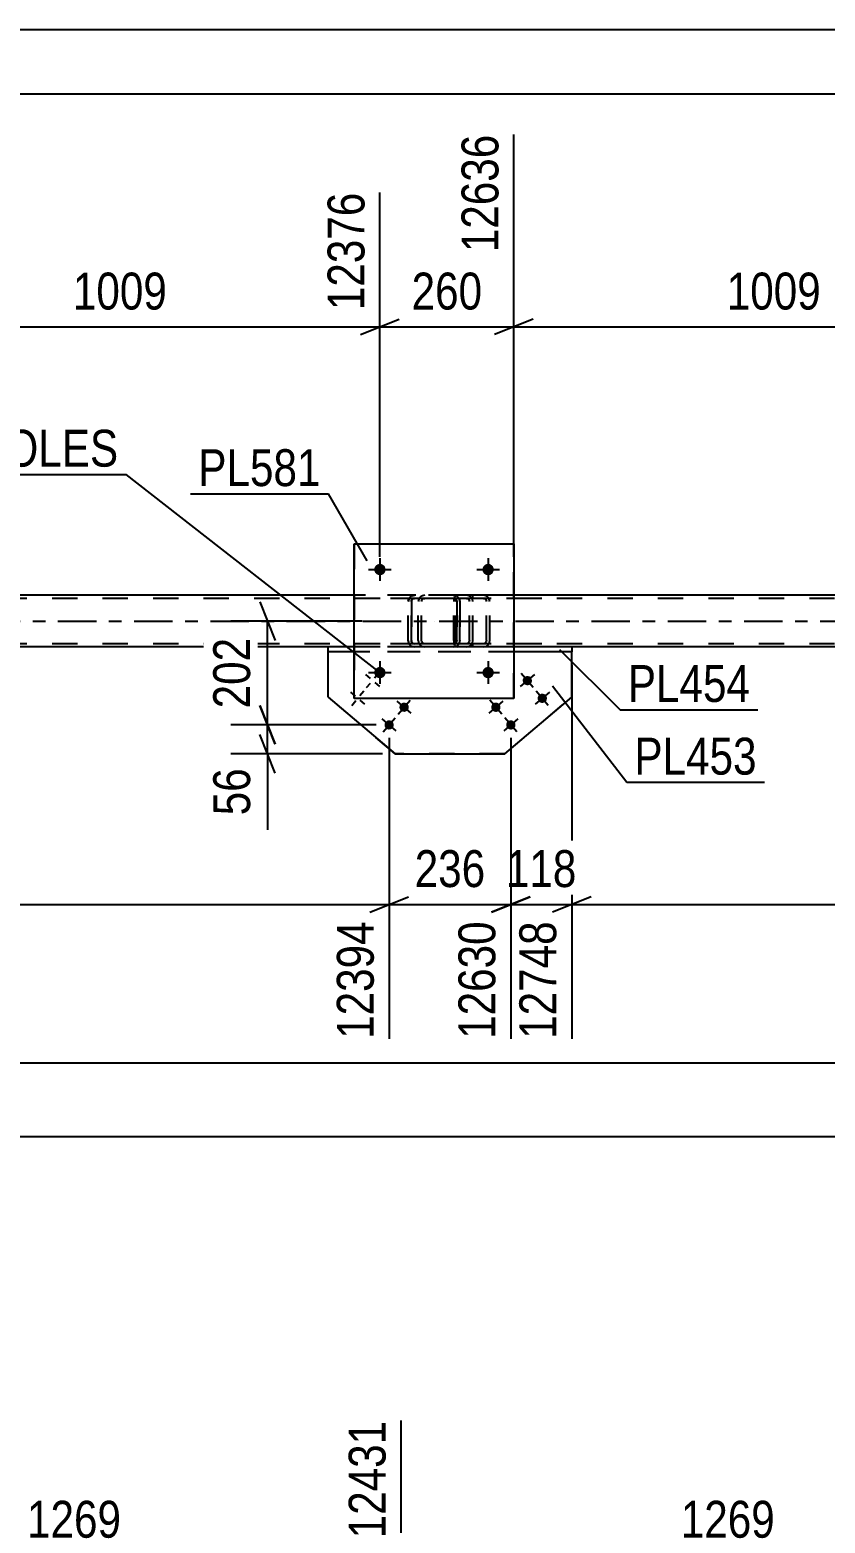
# Model space of a CAD drawing. Header units: millimetres. Extents: x -110 to 731, y -430 to 164.
# Drawn here: x 432 to 493.8, y 48 to 163.9 of the extents above; entities that cross this region are included whole.
import ezdxf

# ---------------------------------------------------------------- set-up
doc = ezdxf.new("R2010")
doc.units = ezdxf.units.MM
doc.linetypes.add('DXK_LINE_DOT2', pattern=[3.9198, 1.9599, -1.9599])
doc.linetypes.add('DXK_LINE_DOT3', pattern=[5.9187, 2.979, -0.9799, 0.9799, -0.9799])
doc.styles.add('Arial Narrow', font='ARIALN.TTF', dxfattribs={"height": 0.2})

# ---------------------------------------------------------------- blocks, each defined once
blk = doc.blocks.new('Unknown-570343290-53952')
at = {"color": 5, "linetype": 'Continuous'}
for p, q in [((730.87, 163.91), (-110.13, 163.91)), ((725.87, 158.91), (-105.13, 158.91))]:
    blk.add_line(p, q, dxfattribs=at)
blk = doc.blocks.new('Bolt-570343290-68990 - 68787')
at = {"linetype": 'Continuous'}
for points in [[(460.82, 111.55), (460.88, 111.61), (460.94, 111.64), (461.01, 111.67), (461.09, 111.68), (461.16, 111.67), (461.24, 111.65), (461.3, 111.62), (461.36, 111.57), (461.4, 111.51), (461.44, 111.44), (461.46, 111.37), (461.46, 111.29), (461.44, 111.22), (461.42, 111.15), (461.37, 111.09), (461.32, 111.04), (461.26, 111), (461.18, 110.97), (461.11, 110.96), (461.03, 110.97), (460.96, 110.99), (460.9, 111.02), (460.84, 111.07), (460.79, 111.13), (460.76, 111.2), (460.74, 111.27), (460.74, 111.35), (460.75, 111.42), (460.78, 111.49)], [(459.66, 110.18), (459.72, 110.23), (459.78, 110.27), (459.85, 110.3), (459.93, 110.31), (460, 110.3), (460.07, 110.28), (460.14, 110.24), (460.2, 110.2), (460.24, 110.14), (460.27, 110.07), (460.29, 110), (460.3, 109.92), (460.28, 109.85), (460.25, 109.78), (460.21, 109.71), (460.16, 109.66), (460.09, 109.62), (460.02, 109.6), (459.95, 109.59), (459.87, 109.59), (459.8, 109.61), (459.73, 109.65), (459.68, 109.7), (459.63, 109.76), (459.6, 109.82), (459.58, 109.9), (459.58, 109.97), (459.59, 110.05), (459.62, 110.12)]]:
    blk.add_hatch(color=1, dxfattribs=at).paths.add_polyline_path(points)
at = {"color": 1, "linetype": 'Continuous'}
for p, q in [((458.11, 113.85), (458.47, 113.54)), ((459.12, 113.94), (458.81, 113.57)), ((456.94, 112.48), (457.31, 112.17)), ((457.96, 112.56), (457.65, 112.2)), ((458.19, 112.84), (458.5, 113.2)), ((459.21, 112.92), (458.84, 113.23)), ((457.03, 111.46), (457.34, 111.83)), ((458.04, 111.55), (457.68, 111.86)), ((461.65, 110.86), (460.55, 111.79)), ((460.63, 110.77), (461.56, 111.87)), ((460.49, 109.48), (459.39, 110.41)), ((459.47, 109.4), (460.4, 110.5))]:
    blk.add_line(p, q, dxfattribs=at)
blk = doc.blocks.new('Part-570343290-68810 - 68787')
at = {"color": 7, "linetype": 'DXK_LINE_DOT2'}
for p, q in [((465.93, 120.01), (457.89, 120.01)), ((465.93, 119.77), (457.89, 119.77)), ((462.24, 119.71), (462.2, 119.53)), ((462.2, 116.49), (462.2, 119.53)), ((462.46, 119.53), (462.48, 119.62)), ((462.46, 116.49), (462.46, 119.53)), ((462.48, 119.62), (462.53, 119.7)), ((462.71, 120.01), (462.52, 119.97)), ((462.53, 119.7), (462.61, 119.75)), ((462.61, 119.75), (462.71, 119.77)), ((466.12, 119.97), (465.93, 120.01)), ((465.93, 119.77), (466.02, 119.75)), ((466.02, 119.75), (466.11, 119.7)), ((466.11, 119.7), (466.16, 119.62)), ((466.16, 119.62), (466.18, 119.53)), ((466.18, 116.49), (466.18, 119.53)), ((466.43, 119.53), (466.4, 119.71)), ((466.43, 116.49), (466.43, 119.53)), ((465.93, 116.25), (457.89, 116.25)), ((465.93, 116.01), (457.89, 116.01)), ((462.2, 116.49), (462.24, 116.3)), ((462.48, 116.4), (462.46, 116.49)), ((462.53, 116.32), (462.48, 116.4)), ((462.52, 116.04), (462.71, 116.01)), ((462.61, 116.27), (462.53, 116.32)), ((462.71, 116.25), (462.61, 116.27)), ((466.02, 116.27), (465.93, 116.25)), ((465.93, 116.01), (466.12, 116.04)), ((466.11, 116.32), (466.02, 116.27)), ((466.16, 116.4), (466.11, 116.32)), ((466.18, 116.49), (466.16, 116.4)), ((466.4, 116.3), (466.43, 116.49))]:
    blk.add_line(p, q, dxfattribs=at)
for centre, start, end in [((462.69, 119.51), 110.9282, 155.8647), ((465.94, 119.51), 24.1353, 69.0718), ((462.69, 116.51), 204.1353, 249.0718), ((465.94, 116.51), 290.9282, 335.8647)]:
    blk.add_arc(centre, 0.495, start, end, dxfattribs=at)
blk = doc.blocks.new('Part-570343290-68811 - 68787')
at = {"color": 7, "linetype": 'DXK_LINE_DOT2'}
for p, q in [((464.97, 119.71), (464.95, 119.53)), ((464.95, 116.49), (464.95, 119.53)), ((465.02, 119.87), (464.97, 119.71)), ((465.11, 119.97), (465.02, 119.87)), ((465.08, 119.53), (465.09, 119.62)), ((465.08, 116.49), (465.08, 119.53)), ((465.09, 119.62), (465.11, 119.7)), ((465.21, 120.01), (465.11, 119.97)), ((465.11, 119.7), (465.16, 119.75)), ((465.16, 119.75), (465.21, 119.77)), ((471.78, 120.01), (465.21, 120.01)), ((471.78, 119.77), (465.21, 119.77)), ((466.43, 119.77), (466.43, 120.01)), ((467.44, 119.97), (467.25, 120.01)), ((467.25, 119.77), (467.34, 119.75)), ((467.34, 119.75), (467.43, 119.7)), ((467.43, 119.7), (467.48, 119.62)), ((467.48, 119.62), (467.5, 119.53)), ((467.5, 116.49), (467.5, 119.53)), ((467.75, 119.53), (467.71, 119.71)), ((467.75, 116.49), (467.75, 119.53)), ((464.95, 116.49), (464.97, 116.3)), ((464.97, 116.3), (465.02, 116.15)), ((465.02, 116.15), (465.11, 116.04)), ((465.09, 116.4), (465.08, 116.49)), ((465.11, 116.32), (465.09, 116.4)), ((465.16, 116.27), (465.11, 116.32)), ((465.11, 116.04), (465.21, 116.01)), ((465.21, 116.25), (465.16, 116.27)), ((471.78, 116.25), (465.21, 116.25)), ((471.78, 116.01), (465.21, 116.01)), ((466.43, 116.01), (466.43, 116.25)), ((467.34, 116.27), (467.25, 116.25)), ((467.25, 116.01), (467.44, 116.04)), ((467.43, 116.32), (467.34, 116.27)), ((467.48, 116.4), (467.43, 116.32)), ((467.5, 116.49), (467.48, 116.4)), ((467.71, 116.3), (467.75, 116.49))]:
    blk.add_line(p, q, dxfattribs=at)
for centre, start, end in [((467.26, 119.51), 23.9465, 68.8967), ((467.26, 116.5), 291.1033, 336.0535)]:
    blk.add_arc(centre, 0.493, start, end, dxfattribs=at)
blk = doc.blocks.new('Part-570343290-68934 - 68787')
at = {"color": 2, "linetype": 'Continuous'}
for p, q in [((455.21, 112.11), (455.21, 115.61)), ((474.11, 112.11), (474.11, 115.61)), ((455.21, 112.11), (460.41, 107.71)), ((468.92, 107.71), (474.11, 112.11)), ((460.41, 107.71), (468.92, 107.71)), ((460.41, 107.71), (460.41, 107.71)), ((468.92, 107.71), (468.92, 107.71))]:
    blk.add_line(p, q, dxfattribs=at)
at = {"color": 7, "linetype": 'DXK_LINE_DOT2'}
for p, q in [((474.11, 115.61), (455.21, 115.61)), ((474.11, 115.61), (455.21, 115.61)), ((460.41, 107.71), (455.21, 112.11)), ((468.92, 107.71), (474.11, 112.11)), ((468.92, 107.71), (460.41, 107.71))]:
    blk.add_line(p, q, dxfattribs=at)
blk = doc.blocks.new('Part-570343290-68815 - 68787')
at = {"color": 7, "linetype": 'DXK_LINE_DOT2'}
for p, q in [((651.32, 119.77), (-9.68, 119.77)), ((469.62, 120.01), (457.22, 120.01)), ((651.32, 116.25), (-9.68, 116.25)), ((651.32, 116.01), (0.35, 116.01)), ((474.11, 116.01), (455.21, 116.01))]:
    blk.add_line(p, q, dxfattribs=at)
at = {"color": 2, "linetype": 'Continuous'}
for p, q in [((457.22, 120.01), (418.86, 120.01)), ((507.99, 120.01), (469.62, 120.01)), ((455.21, 116.01), (418.86, 116.01)), ((507.99, 116.01), (474.11, 116.01))]:
    blk.add_line(p, q, dxfattribs=at)
at = {"color": 7, "linetype": 'DXK_LINE_DOT3'}
blk.add_line((-9.68, 118.01), (651.32, 118.01), dxfattribs=at)
blk = doc.blocks.new('Part-570343290-68865 - 68787')
at = {"color": 2, "linetype": 'Continuous'}
for p, q in [((455.21, 115.61), (455.21, 116.01)), ((457.22, 116.01), (455.21, 116.01)), ((474.11, 116.01), (469.62, 116.01)), ((474.11, 116.01), (474.11, 115.61)), ((457.22, 115.61), (455.21, 115.61)), ((474.11, 115.61), (469.62, 115.61))]:
    blk.add_line(p, q, dxfattribs=at)
at = {"color": 7, "linetype": 'DXK_LINE_DOT2'}
for p, q in [((469.62, 116.01), (457.22, 116.01)), ((469.62, 115.61), (457.22, 115.61))]:
    blk.add_line(p, q, dxfattribs=at)
blk = doc.blocks.new('Part-570343290-68906 - 68787')
at = {"color": 7, "linetype": 'DXK_LINE_DOT2'}
for p, q in [((461.42, 119.53), (461.46, 119.71)), ((461.46, 119.71), (461.42, 119.53)), ((461.42, 116.49), (461.42, 119.53)), ((461.42, 119.53), (461.42, 119.53)), ((461.42, 116.49), (461.42, 119.53)), ((461.66, 119.53), (461.68, 119.62)), ((461.68, 119.62), (461.66, 119.53)), ((461.66, 116.49), (461.66, 119.53)), ((461.66, 119.53), (461.66, 119.53)), ((461.66, 119.53), (461.66, 116.49)), ((461.68, 119.62), (461.73, 119.7)), ((461.73, 119.7), (461.68, 119.62)), ((461.72, 119.97), (461.9, 120.01)), ((461.9, 120.01), (461.72, 119.97)), ((461.72, 119.97), (461.72, 119.97)), ((461.73, 119.7), (461.81, 119.75)), ((461.81, 119.75), (461.73, 119.7)), ((461.81, 119.75), (461.9, 119.77)), ((461.9, 119.77), (461.81, 119.75)), ((464.94, 120.01), (461.9, 120.01)), ((464.94, 119.77), (461.9, 119.77)), ((464.94, 120.01), (465.12, 119.97)), ((465.13, 119.97), (464.94, 120.01)), ((464.94, 119.77), (465.03, 119.75)), ((465.03, 119.75), (464.94, 119.77)), ((465.03, 119.75), (465.03, 119.75)), ((465.03, 119.75), (465.11, 119.7)), ((465.11, 119.7), (465.03, 119.75)), ((465.11, 119.7), (465.16, 119.62)), ((465.16, 119.62), (465.11, 119.7)), ((465.16, 119.62), (465.18, 119.53)), ((465.18, 119.53), (465.16, 119.62)), ((465.18, 116.49), (465.18, 119.53)), ((465.18, 119.53), (465.18, 119.53)), ((465.18, 119.53), (465.18, 116.49)), ((465.38, 119.71), (465.42, 119.53)), ((465.42, 119.53), (465.39, 119.71)), ((465.42, 116.49), (465.42, 119.53)), ((465.42, 119.53), (465.42, 119.53)), ((465.42, 119.53), (465.42, 116.49)), ((461.42, 116.49), (461.42, 116.49)), ((461.46, 116.3), (461.42, 116.49)), ((461.42, 116.49), (461.46, 116.3)), ((461.66, 116.49), (461.66, 116.49)), ((461.68, 116.39), (461.66, 116.49)), ((461.66, 116.49), (461.68, 116.39)), ((461.73, 116.32), (461.68, 116.39)), ((461.68, 116.39), (461.73, 116.32)), ((461.72, 116.04), (461.72, 116.04)), ((461.9, 116.01), (461.72, 116.04)), ((461.72, 116.04), (461.9, 116.01)), ((461.81, 116.26), (461.73, 116.32)), ((461.73, 116.32), (461.81, 116.26)), ((461.9, 116.25), (461.81, 116.26)), ((461.81, 116.26), (461.9, 116.25)), ((464.94, 116.25), (461.9, 116.25)), ((464.94, 116.01), (461.9, 116.01)), ((465.03, 116.26), (464.94, 116.25)), ((464.94, 116.25), (465.03, 116.26)), ((465.12, 116.04), (464.94, 116.01)), ((464.94, 116.01), (465.13, 116.04)), ((465.11, 116.32), (465.03, 116.26)), ((465.03, 116.26), (465.11, 116.32)), ((465.03, 116.26), (465.03, 116.26)), ((465.16, 116.39), (465.11, 116.32)), ((465.11, 116.32), (465.16, 116.39)), ((465.18, 116.49), (465.16, 116.39)), ((465.16, 116.39), (465.18, 116.49)), ((465.18, 116.49), (465.18, 116.49)), ((465.42, 116.49), (465.38, 116.3)), ((465.39, 116.3), (465.42, 116.49)), ((465.42, 116.49), (465.42, 116.49))]:
    blk.add_line(p, q, dxfattribs=at)
at = {"color": 7, "linetype": 'DXK_LINE_DOT3'}
blk.add_line((463.42, 118.01), (463.42, 118.01), dxfattribs=at)
at = {"color": 7, "linetype": 'DXK_LINE_DOT2'}
for centre, start, end in [((461.9, 119.53), 112.5, 157.5), ((461.9, 119.53), 112.5, 157.5), ((464.94, 119.53), 22.5, 67.5), ((464.94, 119.53), 22.5, 67.5), ((461.9, 116.49), 202.5, 247.5), ((461.9, 116.49), 202.5, 247.5), ((464.94, 116.49), 292.5, 337.5), ((464.94, 116.49), 292.5, 337.5)]:
    blk.add_arc(centre, 0.48, start, end, dxfattribs=at)
blk = doc.blocks.new('Part-570343290-68907 - 68787')
at = {"color": 2, "linetype": 'Continuous'}
for p, q in [((457.22, 112.01), (457.22, 124.01)), ((457.22, 124.01), (457.22, 124.01)), ((457.22, 124.01), (469.62, 124.01)), ((469.62, 124.01), (469.62, 112.01)), ((457.22, 112.01), (457.22, 112.01)), ((469.62, 112.01), (457.22, 112.01))]:
    blk.add_line(p, q, dxfattribs=at)
at = {"color": 7, "linetype": 'DXK_LINE_DOT2'}
for p, q in [((457.22, 124.01), (457.22, 112.01)), ((457.22, 124.01), (457.22, 124.01)), ((469.62, 112.01), (469.62, 124.01)), ((457.22, 112.01), (457.22, 112.01))]:
    blk.add_line(p, q, dxfattribs=at)
blk = doc.blocks.new('Bolt-570343290-68970 - 68787')
at = {"linetype": 'Continuous'}
for points in [[(458.78, 114.01), (458.79, 114.1), (458.82, 114.19), (458.87, 114.27), (458.93, 114.33), (459, 114.39), (459.09, 114.43), (459.18, 114.44), (459.27, 114.44), (459.36, 114.43), (459.44, 114.39), (459.52, 114.33), (459.58, 114.27), (459.62, 114.19), (459.65, 114.1), (459.66, 114.01), (459.65, 113.92), (459.62, 113.83), (459.58, 113.75), (459.52, 113.68), (459.44, 113.63), (459.36, 113.59), (459.27, 113.57), (459.18, 113.57), (459.09, 113.59), (459, 113.63), (458.93, 113.68), (458.87, 113.75), (458.82, 113.83), (458.79, 113.92)], [(467.18, 114.01), (467.19, 114.1), (467.22, 114.19), (467.27, 114.27), (467.33, 114.33), (467.4, 114.39), (467.49, 114.43), (467.58, 114.44), (467.67, 114.44), (467.76, 114.43), (467.84, 114.39), (467.92, 114.33), (467.98, 114.27), (468.02, 114.19), (468.05, 114.1), (468.06, 114.01), (468.05, 113.92), (468.02, 113.83), (467.98, 113.75), (467.92, 113.68), (467.84, 113.63), (467.76, 113.59), (467.67, 113.57), (467.58, 113.57), (467.49, 113.59), (467.4, 113.63), (467.33, 113.68), (467.27, 113.75), (467.22, 113.83), (467.19, 113.92)]]:
    blk.add_hatch(color=1, dxfattribs=at).paths.add_polyline_path(points)
at = {"color": 1, "linetype": 'Continuous'}
for p, q in [((459.22, 114.89), (459.22, 113.13)), ((467.62, 114.89), (467.62, 113.13)), ((458.34, 114.01), (460.1, 114.01)), ((466.74, 114.01), (468.5, 114.01))]:
    blk.add_line(p, q, dxfattribs=at)
blk = doc.blocks.new('Bolt-570343290-68971 - 68787')
at = {"linetype": 'Continuous'}
for points in [[(458.78, 122.01), (458.79, 122.1), (458.82, 122.19), (458.87, 122.27), (458.93, 122.33), (459, 122.39), (459.09, 122.43), (459.18, 122.44), (459.27, 122.44), (459.36, 122.43), (459.44, 122.39), (459.52, 122.33), (459.58, 122.27), (459.62, 122.19), (459.65, 122.1), (459.66, 122.01), (459.65, 121.92), (459.62, 121.83), (459.58, 121.75), (459.52, 121.68), (459.44, 121.63), (459.36, 121.59), (459.27, 121.57), (459.18, 121.57), (459.09, 121.59), (459, 121.63), (458.93, 121.68), (458.87, 121.75), (458.82, 121.83), (458.79, 121.92)], [(467.18, 122.01), (467.19, 122.1), (467.22, 122.19), (467.27, 122.27), (467.33, 122.33), (467.4, 122.39), (467.49, 122.43), (467.58, 122.44), (467.67, 122.44), (467.76, 122.43), (467.84, 122.39), (467.92, 122.33), (467.98, 122.27), (468.02, 122.19), (468.05, 122.1), (468.06, 122.01), (468.05, 121.92), (468.02, 121.83), (467.98, 121.75), (467.92, 121.68), (467.84, 121.63), (467.76, 121.59), (467.67, 121.57), (467.58, 121.57), (467.49, 121.59), (467.4, 121.63), (467.33, 121.68), (467.27, 121.75), (467.22, 121.83), (467.19, 121.92)]]:
    blk.add_hatch(color=1, dxfattribs=at).paths.add_polyline_path(points)
at = {"color": 1, "linetype": 'Continuous'}
for p, q in [((458.34, 122.01), (460.1, 122.01)), ((459.22, 122.89), (459.22, 121.13)), ((466.74, 122.01), (468.5, 122.01)), ((467.62, 122.89), (467.62, 121.13))]:
    blk.add_line(p, q, dxfattribs=at)
blk = doc.blocks.new('Bolt-570343290-68991 - 68787')
at = {"linetype": 'Continuous'}
for points in [[(470.31, 113.45), (470.33, 113.52), (470.37, 113.59), (470.41, 113.64), (470.47, 113.69), (470.54, 113.72), (470.61, 113.74), (470.69, 113.75), (470.76, 113.73), (470.83, 113.71), (470.89, 113.67), (470.95, 113.61), (470.99, 113.55), (471.01, 113.48), (471.02, 113.4), (471.02, 113.33), (471, 113.26), (470.97, 113.19), (470.92, 113.13), (470.86, 113.08), (470.79, 113.05), (470.72, 113.03), (470.64, 113.03), (470.57, 113.04), (470.5, 113.07), (470.44, 113.11), (470.38, 113.16), (470.34, 113.23), (470.32, 113.3), (470.31, 113.37)], [(467.87, 111.38), (467.89, 111.45), (467.92, 111.52), (467.97, 111.58), (468.03, 111.62), (468.1, 111.66), (468.17, 111.68), (468.24, 111.68), (468.32, 111.67), (468.39, 111.64), (468.45, 111.6), (468.5, 111.54), (468.54, 111.48), (468.57, 111.41), (468.58, 111.34), (468.58, 111.26), (468.56, 111.19), (468.52, 111.12), (468.47, 111.06), (468.42, 111.02), (468.35, 110.98), (468.28, 110.96), (468.2, 110.96), (468.13, 110.97), (468.06, 111), (467.99, 111.04), (467.94, 111.1), (467.9, 111.16), (467.87, 111.23), (467.86, 111.31)], [(471.47, 112.07), (471.49, 112.15), (471.53, 112.21), (471.58, 112.27), (471.63, 112.32), (471.7, 112.35), (471.77, 112.37), (471.85, 112.37), (471.92, 112.36), (471.99, 112.33), (472.06, 112.29), (472.11, 112.24), (472.15, 112.17), (472.18, 112.1), (472.19, 112.03), (472.18, 111.95), (472.16, 111.88), (472.13, 111.81), (472.08, 111.76), (472.02, 111.71), (471.95, 111.68), (471.88, 111.66), (471.81, 111.65), (471.73, 111.67), (471.66, 111.69), (471.6, 111.74), (471.55, 111.79), (471.51, 111.85), (471.48, 111.92), (471.47, 112)], [(469.03, 110.01), (469.05, 110.08), (469.08, 110.15), (469.13, 110.2), (469.19, 110.25), (469.26, 110.28), (469.33, 110.3), (469.41, 110.31), (469.48, 110.29), (469.55, 110.27), (469.61, 110.22), (469.67, 110.17), (469.71, 110.11), (469.73, 110.04), (469.74, 109.96), (469.74, 109.89), (469.72, 109.81), (469.69, 109.75), (469.64, 109.69), (469.58, 109.64), (469.51, 109.61), (469.44, 109.59), (469.36, 109.59), (469.29, 109.6), (469.22, 109.63), (469.16, 109.67), (469.1, 109.72), (469.06, 109.79), (469.04, 109.86), (469.03, 109.93)]]:
    blk.add_hatch(color=1, dxfattribs=at).paths.add_polyline_path(points)
at = {"color": 1, "linetype": 'Continuous'}
for p, q in [((471.21, 113.85), (470.12, 112.92)), ((471.13, 112.84), (470.2, 113.94)), ((472.38, 112.48), (471.28, 111.55)), ((472.29, 111.46), (471.36, 112.56)), ((468.77, 111.79), (467.67, 110.86)), ((468.69, 110.77), (467.76, 111.87)), ((469.93, 110.41), (468.84, 109.48)), ((469.85, 109.4), (468.92, 110.5))]:
    blk.add_line(p, q, dxfattribs=at)
blk = doc.blocks.new('StraightDimension-570343290-70957 - 68787')
at = {"color": 7, "linetype": 'Continuous'}
for p, q in [((418.86, 123.01), (418.86, 155.79)), ((459.22, 123.01), (459.22, 151.29)), ((420.36, 141.45), (417.36, 140.25)), ((418.86, 140.85), (459.22, 140.85)), ((457.72, 140.25), (460.72, 141.45))]:
    blk.add_line(p, q, dxfattribs=at)
at = {"color": 0}
blk.add_wipeout([(443.3, 141.6), (443.3, 145.8), (434.78, 145.8), (434.78, 141.6)], dxfattribs=at)
at = {"color": 3, "style": 'Arial Narrow'}
blk.add_text('1009', height=2.863, dxfattribs=at).set_placement((435.38, 142.2))
at = {"color": 0, "linetype": 'Continuous'}
blk.add_wipeout([(458.62, 151.89), (454.42, 151.89), (454.42, 141.55), (458.62, 141.55)], dxfattribs=at)
at = {"color": 3, "linetype": 'Continuous', "style": 'Arial Narrow'}
blk.add_text('12376', height=2.863, rotation=90.0002, dxfattribs=at).set_placement((458.02, 142.15))
blk = doc.blocks.new('StraightDimension-570343290-74703 - 68787')
at = {"color": 7, "linetype": 'Continuous'}
blk.add_line((-24.58, 83.71), (688.44, 83.71), dxfattribs=at)
blk = doc.blocks.new('StraightDimension-570343290-70955 - 68787')
at = {"color": 7, "linetype": 'Continuous'}
for p, q in [((469.62, 123.01), (469.62, 155.79)), ((509.99, 123.01), (509.99, 151.29)), ((471.12, 141.45), (468.12, 140.25)), ((469.62, 140.85), (509.99, 140.85)), ((508.49, 140.25), (511.49, 141.45))]:
    blk.add_line(p, q, dxfattribs=at)
at = {"color": 0}
blk.add_wipeout([(494.06, 141.6), (494.06, 145.8), (485.55, 145.8), (485.55, 141.6)], dxfattribs=at)
at = {"color": 3, "style": 'Arial Narrow'}
blk.add_text('1009', height=2.863, dxfattribs=at).set_placement((486.15, 142.2))
at = {"color": 0, "linetype": 'Continuous'}
blk.add_wipeout([(509.39, 151.89), (505.19, 151.89), (505.19, 141.55), (509.39, 141.55)], dxfattribs=at)
at = {"color": 3, "linetype": 'Continuous', "style": 'Arial Narrow'}
blk.add_text('13645', height=2.863, rotation=90.0002, dxfattribs=at).set_placement((508.79, 142.15))
blk = doc.blocks.new('StraightDimension-570343290-70956 - 68787')
at = {"color": 7, "linetype": 'Continuous'}
for p, q in [((469.62, 123.01), (469.62, 155.79)), ((459.22, 123.01), (459.22, 151.29)), ((457.72, 140.25), (460.72, 141.45)), ((459.22, 140.85), (469.62, 140.85)), ((471.12, 141.45), (468.12, 140.25))]:
    blk.add_line(p, q, dxfattribs=at)
at = {"color": 0}
blk.add_wipeout([(467.76, 141.6), (467.76, 145.8), (461.08, 145.8), (461.08, 141.6)], dxfattribs=at)
at = {"color": 3, "style": 'Arial Narrow'}
blk.add_text('260', height=2.863, dxfattribs=at).set_placement((461.68, 142.2))
at = {"color": 0, "linetype": 'Continuous'}
blk.add_wipeout([(469.02, 156.39), (464.82, 156.39), (464.82, 146.05), (469.02, 146.05)], dxfattribs=at)
at = {"color": 3, "linetype": 'Continuous', "style": 'Arial Narrow'}
blk.add_text('12636', height=2.863, rotation=90.0002, dxfattribs=at).set_placement((468.42, 146.65))
blk = doc.blocks.new('StraightDimension-570343290-74009 - 68787')
at = {"color": 7, "linetype": 'Continuous'}
for p, q in [((474.11, 114.61), (474.11, 85.57)), ((544.54, 108.95), (544.54, 85.57)), ((475.61, 96.61), (472.61, 95.41)), ((543.04, 95.41), (546.04, 96.61)), ((474.11, 96.01), (544.54, 96.01))]:
    blk.add_line(p, q, dxfattribs=at)
at = {"color": 0}
blk.add_wipeout([(513.58, 96.76), (513.58, 100.96), (505.07, 100.96), (505.07, 96.76)], dxfattribs=at)
at = {"color": 3, "style": 'Arial Narrow'}
blk.add_text('1761', height=2.863, dxfattribs=at).set_placement((505.67, 97.36))
at = {"color": 0, "linetype": 'Continuous'}
blk.add_wipeout([(543.94, 95.31), (539.74, 95.31), (539.74, 84.97), (543.94, 84.97)], dxfattribs=at)
at = {"color": 3, "linetype": 'Continuous', "style": 'Arial Narrow'}
blk.add_text('14509', height=2.863, rotation=90.0002, dxfattribs=at).set_placement((543.34, 85.57))
blk = doc.blocks.new('StraightDimension-570343290-74010 - 68787')
at = {"color": 7, "linetype": 'Continuous'}
for p, q in [((474.11, 114.61), (474.11, 85.57)), ((469.38, 108.95), (469.38, 85.57)), ((467.88, 95.41), (470.88, 96.61)), ((475.61, 96.61), (472.61, 95.41)), ((469.38, 96.01), (474.11, 96.01))]:
    blk.add_line(p, q, dxfattribs=at)
at = {"color": 0}
blk.add_wipeout([(475.09, 96.76), (475.09, 100.96), (468.4, 100.96), (468.4, 96.76)], dxfattribs=at)
at = {"color": 0, "linetype": 'Continuous'}
blk.add_wipeout([(473.51, 95.31), (469.31, 95.31), (469.31, 84.97), (473.51, 84.97)], dxfattribs=at)
at = {"color": 3, "style": 'Arial Narrow'}
blk.add_text('118', height=2.863, dxfattribs=at).set_placement((469, 97.36))
at = {"color": 3, "linetype": 'Continuous', "style": 'Arial Narrow'}
blk.add_text('12748', height=2.863, rotation=90.0002, dxfattribs=at).set_placement((472.91, 85.57))
blk = doc.blocks.new('StraightDimension-570343290-74011 - 68787')
at = {"color": 7, "linetype": 'Continuous'}
for p, q in [((459.94, 108.95), (459.94, 85.57)), ((469.38, 108.95), (469.38, 85.57)), ((458.44, 95.41), (461.44, 96.61)), ((470.88, 96.61), (467.88, 95.41)), ((459.94, 96.01), (469.38, 96.01))]:
    blk.add_line(p, q, dxfattribs=at)
at = {"color": 0}
blk.add_wipeout([(468, 96.76), (468, 100.96), (461.32, 100.96), (461.32, 96.76)], dxfattribs=at)
at = {"color": 0, "linetype": 'Continuous'}
blk.add_wipeout([(468.78, 95.31), (464.58, 95.31), (464.58, 84.97), (468.78, 84.97)], dxfattribs=at)
at = {"color": 3, "style": 'Arial Narrow'}
blk.add_text('236', height=2.863, dxfattribs=at).set_placement((461.92, 97.36))
at = {"color": 3, "linetype": 'Continuous', "style": 'Arial Narrow'}
blk.add_text('12630', height=2.863, rotation=90.0002, dxfattribs=at).set_placement((468.18, 85.57))
blk = doc.blocks.new('StraightDimension-570343290-74012 - 68787')
at = {"color": 7, "linetype": 'Continuous'}
for p, q in [((389.5, 114.61), (389.5, 85.57)), ((459.94, 108.95), (459.94, 85.57)), ((391, 96.61), (388, 95.41)), ((458.44, 95.41), (461.44, 96.61)), ((389.5, 96.01), (459.94, 96.01))]:
    blk.add_line(p, q, dxfattribs=at)
at = {"color": 0}
blk.add_wipeout([(428.97, 96.76), (428.97, 100.96), (420.46, 100.96), (420.46, 96.76)], dxfattribs=at)
at = {"color": 3, "style": 'Arial Narrow'}
blk.add_text('1761', height=2.863, dxfattribs=at).set_placement((421.06, 97.36))
at = {"color": 0, "linetype": 'Continuous'}
blk.add_wipeout([(459.34, 95.31), (455.14, 95.31), (455.14, 84.97), (459.34, 84.97)], dxfattribs=at)
at = {"color": 3, "linetype": 'Continuous', "style": 'Arial Narrow'}
blk.add_text('12394', height=2.863, rotation=90.0002, dxfattribs=at).set_placement((458.74, 85.57))
blk = doc.blocks.new('StraightDimension-570343290-74618 - 68787')
at = {"color": 7, "linetype": 'Continuous'}
for p, q in [((449.89, 119.51), (451.09, 116.51)), ((457.84, 118.01), (447.64, 118.01)), ((450.49, 109.95), (450.49, 118.01)), ((451.09, 108.45), (449.89, 111.45)), ((458.94, 109.95), (447.64, 109.95))]:
    blk.add_line(p, q, dxfattribs=at)
at = {"color": 0}
blk.add_wipeout([(449.74, 117.32), (445.54, 117.32), (445.54, 110.63), (449.74, 110.63)], dxfattribs=at)
at = {"color": 3, "style": 'Arial Narrow'}
blk.add_text('202', height=2.863, rotation=90.0002, dxfattribs=at).set_placement((449.14, 111.23))
blk = doc.blocks.new('StraightDimension-570343290-74619 - 68787')
at = {"color": 7, "linetype": 'Continuous'}
for p, q in [((449.89, 111.45), (451.09, 108.45)), ((458.94, 109.95), (447.64, 109.95)), ((451.09, 106.21), (449.89, 109.21)), ((450.49, 107.71), (450.49, 109.95)), ((459.41, 107.71), (447.64, 107.71)), ((450.49, 107.71), (450.49, 101.81)), ((450.49, 107.71), (450.49, 101.81))]:
    blk.add_line(p, q, dxfattribs=at)
at = {"color": 0}
blk.add_wipeout([(449.74, 107.19), (445.54, 107.19), (445.54, 102.33), (449.74, 102.33)], dxfattribs=at)
at = {"color": 3, "style": 'Arial Narrow'}
blk.add_text('56', height=2.863, rotation=90.0002, dxfattribs=at).set_placement((449.14, 102.93))
blk = doc.blocks.new('StraightDimension-570343290-74733 - 68787')
at = {"color": 7, "linetype": 'Continuous'}
blk.add_line((-25.22, 77.98), (689.08, 77.98), dxfattribs=at)
blk = doc.blocks.new('StraightDimension-570343290-65575 - 41617')
at = {"color": 7, "linetype": 'Continuous'}
for p, q in [((460.86, 10.83), (460.86, 55.93)), ((511.62, 10.82), (511.62, 55.93)), ((462.36, 46.09), (459.36, 44.89)), ((460.86, 45.49), (511.62, 45.49)), ((510.12, 44.89), (513.12, 46.09))]:
    blk.add_line(p, q, dxfattribs=at)
at = {"color": 0}
blk.add_wipeout([(490.49, 46.24), (490.49, 50.44), (481.98, 50.44), (481.98, 46.24)], dxfattribs=at)
at = {"color": 3, "style": 'Arial Narrow'}
blk.add_text('1269', height=2.863, dxfattribs=at).set_placement((482.58, 46.84))
at = {"color": 0, "linetype": 'Continuous'}
blk.add_wipeout([(511.02, 56.53), (506.82, 56.53), (506.82, 46.19), (511.02, 46.19)], dxfattribs=at)
at = {"color": 3, "linetype": 'Continuous', "style": 'Arial Narrow'}
blk.add_text('13700', height=2.863, rotation=90.0002, dxfattribs=at).set_placement((510.42, 46.79))
blk = doc.blocks.new('StraightDimension-570343290-65576 - 41617')
at = {"color": 7, "linetype": 'Continuous'}
for p, q in [((410.09, 10.84), (410.09, 55.93)), ((460.86, 10.83), (460.86, 55.93)), ((411.59, 46.09), (408.59, 44.89)), ((410.09, 45.49), (460.86, 45.49)), ((459.36, 44.89), (462.36, 46.09))]:
    blk.add_line(p, q, dxfattribs=at)
at = {"color": 0}
blk.add_wipeout([(439.73, 46.24), (439.73, 50.44), (431.22, 50.44), (431.22, 46.24)], dxfattribs=at)
at = {"color": 3, "style": 'Arial Narrow'}
blk.add_text('1269', height=2.863, dxfattribs=at).set_placement((431.82, 46.84))
at = {"color": 0, "linetype": 'Continuous'}
blk.add_wipeout([(460.26, 56.53), (456.06, 56.53), (456.06, 46.19), (460.26, 46.19)], dxfattribs=at)
at = {"color": 3, "linetype": 'Continuous', "style": 'Arial Narrow'}
blk.add_text('12431', height=2.863, rotation=90.0002, dxfattribs=at).set_placement((459.66, 46.79))
blk = doc.blocks.new('Mark-570343290-74237 - 68787')
at = {"color": 30, "linetype": 'Continuous'}
for p in [(444.52, 127.89), (458.22, 122.69)]:
    blk.add_line(p, (455.22, 127.89), dxfattribs=at)
at = {"color": 0}
blk.add_wipeout([(454.62, 128.49), (454.62, 131.49), (445.12, 131.49), (445.12, 128.49)], dxfattribs=at)
blk.add_wipeout([(454.62, 128.49), (454.62, 131.49), (445.12, 131.49), (445.12, 128.49)], dxfattribs=at)
at = {"color": 3, "style": 'Arial Narrow'}
blk.add_text('PL581', height=2.863, dxfattribs=at).set_placement((445.12, 128.49))
blk = doc.blocks.new('Mark-570343290-88198 - 68787')
at = {"color": 7, "linetype": 'Continuous'}
for p in [(412.78, 129.4), (459.22, 114.01)]:
    blk.add_line(p, (439.52, 129.4), dxfattribs=at)
at = {"color": 0}
for points in [[(415.21, 130), (415.21, 133), (413.38, 133), (413.38, 130)], [(417.94, 130), (417.94, 133), (416.11, 133), (416.11, 130)], [(422.5, 130), (422.5, 133), (418.84, 133), (418.84, 130)], [(438.92, 130), (438.92, 133), (423.4, 133), (423.4, 130)]]:
    blk.add_wipeout(points, dxfattribs=at)
for points in [[(415.21, 130), (415.21, 133), (413.38, 133), (413.38, 130)], [(417.94, 130), (417.94, 133), (416.11, 133), (416.11, 130)], [(422.5, 130), (422.5, 133), (418.84, 133), (418.84, 130)], [(438.92, 130), (438.92, 133), (423.4, 133), (423.4, 130)]]:
    blk.add_wipeout(points, dxfattribs=at)
at = {"color": 3, "style": 'Arial Narrow'}
for s, height, p in [('2', 2.86, (413.38, 130)), ('#', 2.86, (416.11, 130)), ('22', 2.863, (418.84, 130)), ('Ø  HOLES', 2.863, (423.4, 130))]:
    blk.add_text(s, height=height, dxfattribs=at).set_placement(p)
blk = doc.blocks.new('Mark-570343290-74310 - 68787')
at = {"color": 30, "linetype": 'Continuous'}
for p, q in [((473.17, 115.81), (477.87, 111.13)), ((477.87, 111.13), (488.57, 111.13))]:
    blk.add_line(p, q, dxfattribs=at)
at = {"color": 0}
blk.add_wipeout([(487.97, 111.73), (487.97, 114.73), (478.47, 114.73), (478.47, 111.73)], dxfattribs=at)
blk.add_wipeout([(487.97, 111.73), (487.97, 114.73), (478.47, 114.73), (478.47, 111.73)], dxfattribs=at)
at = {"color": 3, "style": 'Arial Narrow'}
blk.add_text('PL454', height=2.863, dxfattribs=at).set_placement((478.47, 111.73))
blk = doc.blocks.new('Mark-570343290-74334 - 68787')
at = {"color": 30, "linetype": 'Continuous'}
for p, q in [((472.61, 112.97), (478.38, 105.49)), ((478.38, 105.49), (489.09, 105.49))]:
    blk.add_line(p, q, dxfattribs=at)
at = {"color": 0}
blk.add_wipeout([(488.49, 106.09), (488.49, 109.09), (478.98, 109.09), (478.98, 106.09)], dxfattribs=at)
blk.add_wipeout([(488.49, 106.09), (488.49, 109.09), (478.98, 109.09), (478.98, 106.09)], dxfattribs=at)
at = {"color": 3, "style": 'Arial Narrow'}
blk.add_text('PL453', height=2.863, dxfattribs=at).set_placement((478.98, 106.09))

msp = doc.modelspace()

# ---------------------------------------------------------------- block references
for name in ['Unknown-570343290-53952', 'Part-570343290-68907 - 68787', 'Part-570343290-68815 - 68787', 'Bolt-570343290-68971 - 68787', 'Part-570343290-68810 - 68787', 'Part-570343290-68906 - 68787', 'Part-570343290-68811 - 68787', 'Part-570343290-68865 - 68787', 'Part-570343290-68934 - 68787', 'Bolt-570343290-68970 - 68787', 'Bolt-570343290-68990 - 68787', 'Bolt-570343290-68991 - 68787']:
    msp.add_blockref(name, (0, 0))

# ---------------------------------------------------------------- next in the draw order: block references
for name in ['StraightDimension-570343290-70957 - 68787', 'StraightDimension-570343290-70955 - 68787', 'StraightDimension-570343290-74703 - 68787', 'StraightDimension-570343290-65575 - 41617']:
    msp.add_blockref(name, (0, 0))

# ---------------------------------------------------------------- next in the draw order: block references
for name in ['StraightDimension-570343290-70956 - 68787', 'StraightDimension-570343290-74009 - 68787', 'StraightDimension-570343290-65576 - 41617']:
    msp.add_blockref(name, (0, 0))

# ---------------------------------------------------------------- next in the draw order: block references
for name in ['Mark-570343290-74237 - 68787', 'StraightDimension-570343290-74010 - 68787']:
    msp.add_blockref(name, (0, 0))

# ---------------------------------------------------------------- next in the draw order: block references
for name in ['Mark-570343290-74310 - 68787', 'StraightDimension-570343290-74011 - 68787']:
    msp.add_blockref(name, (0, 0))

# ---------------------------------------------------------------- next in the draw order: block references
msp.add_blockref('StraightDimension-570343290-74012 - 68787', (0, 0))

# ---------------------------------------------------------------- next in the draw order: block references
msp.add_blockref('StraightDimension-570343290-74618 - 68787', (0, 0))

# ---------------------------------------------------------------- next in the draw order: block references
for name in ['Mark-570343290-88198 - 68787', 'StraightDimension-570343290-74619 - 68787']:
    msp.add_blockref(name, (0, 0))

# ---------------------------------------------------------------- next in the draw order: block references
msp.add_blockref('StraightDimension-570343290-74733 - 68787', (0, 0))

# ---------------------------------------------------------------- next in the draw order: block references
msp.add_blockref('Mark-570343290-74334 - 68787', (0, 0))

doc.saveas('drawing.dxf')
